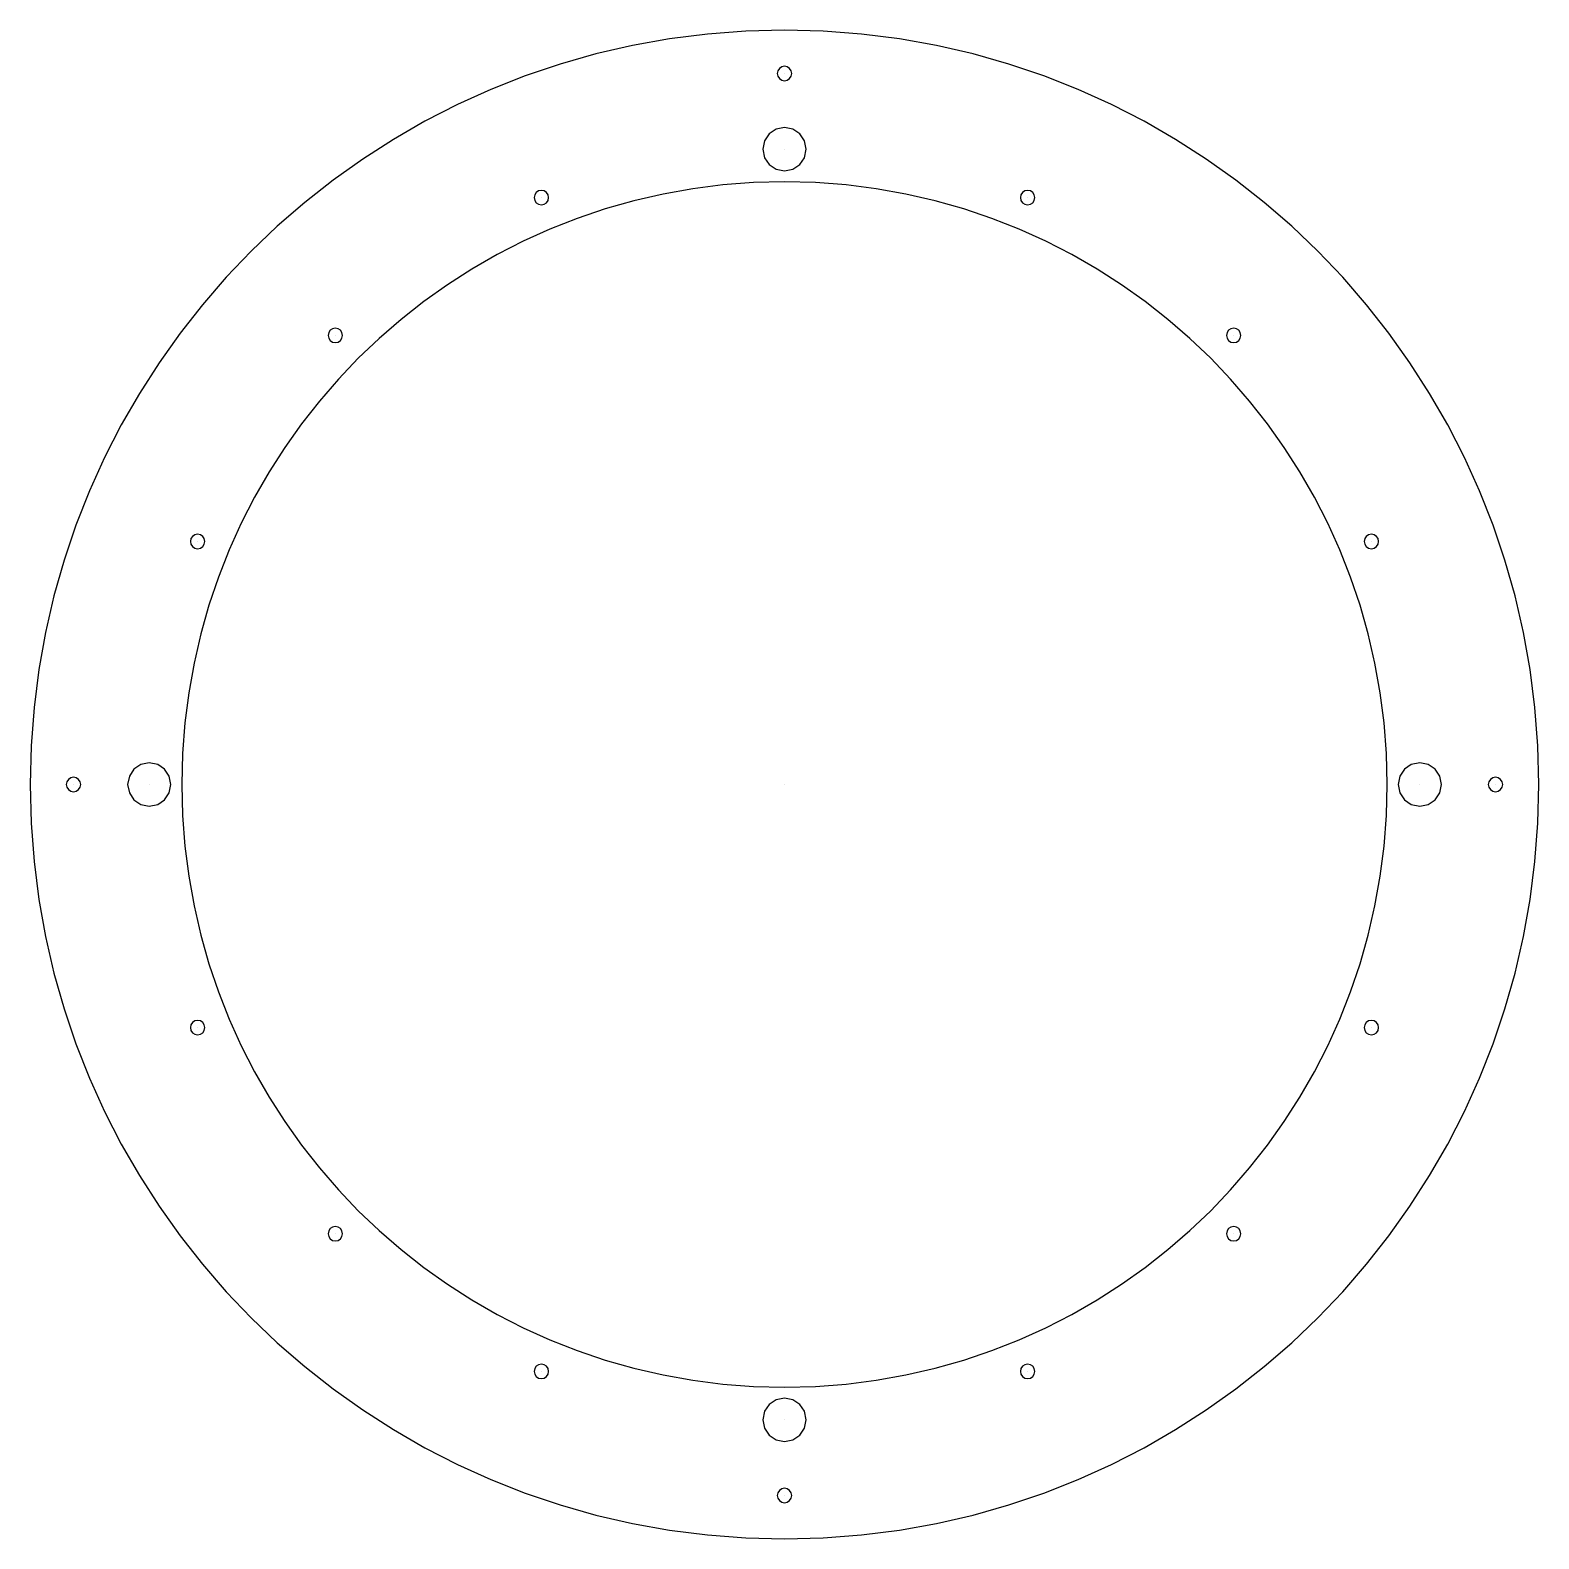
# Model space of a CAD drawing. Extents: x -409 to 102, y 1491 to 1959.
# Drawn here: x -106.6 to 102.4, y 1750.3 to 1959.3 of the extents above; entities that cross this region are included whole.
import ezdxf

# ---------------------------------------------------------------- set-up
doc = ezdxf.new("R2010")
doc.units = 0

msp = doc.modelspace()

# ---------------------------------------------------------------- linework, layer by layer
at = {"layer": 'Layer 1'}
for p, q in [((-12.751509, 1958.750478), (-17.981306, 1958.085924)), ((-7.444551, 1959.154025), (-12.751509, 1958.750478)), ((-2.067, 1959.29), (-7.444551, 1959.154025)), ((3.31056, 1959.154025), (-2.067, 1959.29)), ((8.617525, 1958.750478), (3.31056, 1959.154025)), ((13.84733, 1958.085924), (8.617525, 1958.750478)), ((-23.127379, 1957.166929), (-28.183159, 1956.00006)), ((-17.981306, 1958.085924), (-23.127379, 1957.166929)), ((18.993407, 1957.166929), (13.84733, 1958.085924)), ((24.049193, 1956.00006), (18.993407, 1957.166929)), ((-33.142082, 1954.591882), (-37.997582, 1952.948961)), ((-28.183159, 1956.00006), (-33.142082, 1954.591882)), ((-2.456383, 1954.211442), (-2.774245, 1953.997127)), ((-2.06714, 1954.29003), (-2.456383, 1954.211442)), ((-1.677888, 1954.211442), (-2.06714, 1954.29003)), ((-1.360027, 1953.997127), (-1.677888, 1954.211442)), ((29.00812, 1954.591882), (24.049193, 1956.00006)), ((33.863622, 1952.948961), (29.00812, 1954.591882)), ((-37.997582, 1952.948961), (-42.743092, 1951.077864)), ((-2.988554, 1953.679256), (-3.06714, 1953.29)), ((-3.06714, 1953.29), (-2.988554, 1952.900757)), ((-2.774245, 1953.997127), (-2.988554, 1953.679256)), ((-2.988554, 1952.900757), (-2.774245, 1952.582895)), ((-2.774245, 1952.582895), (-2.456383, 1952.368586)), ((-2.456383, 1952.368586), (-2.06714, 1952.29)), ((-2.06824, 1953.29), (-2.06824, 1953.29)), ((-2.06824, 1953.29), (-2.06824, 1953.29)), ((-2.06714, 1952.29), (-1.677888, 1952.368586)), ((-1.677888, 1952.368586), (-1.360028, 1952.582895)), ((-1.360028, 1952.582895), (-1.145723, 1952.900757)), ((-1.145723, 1953.679256), (-1.360027, 1953.997127)), ((-1.06714, 1953.29), (-1.145723, 1953.679256)), ((-1.145723, 1952.900757), (-1.06714, 1953.29)), ((-1.06714, 1953.29), (-1.06714, 1953.29)), ((38.609134, 1951.077864), (33.863622, 1952.948961)), ((-42.743092, 1951.077864), (-47.372047, 1948.985156)), ((43.23809, 1948.985156), (38.609134, 1951.077864)), ((-47.372047, 1948.985156), (-51.87788, 1946.677403)), ((47.743925, 1946.677403), (43.23809, 1948.985156)), ((-51.87788, 1946.677403), (-56.254026, 1944.161171)), ((-2.067135, 1945.79003), (-3.23486, 1945.554271)), ((-0.899393, 1945.554271), (-2.067135, 1945.79003)), ((52.120071, 1944.161171), (47.743925, 1946.677403)), ((-56.254026, 1944.161171), (-60.493919, 1941.443026)), ((-4.831377, 1943.957742), (-5.067135, 1942.79)), ((-4.188446, 1944.911337), (-4.831377, 1943.957742)), ((-3.23486, 1945.554271), (-4.188446, 1944.911337)), ((0.054202, 1944.911338), (-0.899393, 1945.554271)), ((0.697136, 1943.957742), (0.054202, 1944.911338)), ((0.932895, 1942.79), (0.697136, 1943.957742)), ((56.359963, 1941.443026), (52.120071, 1944.161171)), ((-5.067135, 1942.79), (-4.831377, 1941.622275)), ((-4.831377, 1941.622275), (-4.188446, 1940.668689)), ((-2.06824, 1942.79), (-2.06824, 1942.79)), ((-2.06824, 1942.79), (-2.06824, 1942.79)), ((0.054202, 1940.668689), (0.697136, 1941.622275)), ((0.697136, 1941.622275), (0.932895, 1942.79)), ((0.932895, 1942.79), (0.932895, 1942.79)), ((-60.493919, 1941.443026), (-64.590992, 1938.529535)), ((-4.188446, 1940.668689), (-3.23486, 1940.025758)), ((-3.23486, 1940.025758), (-2.067135, 1939.79)), ((-2.067135, 1939.79), (-0.899393, 1940.025758)), ((-0.899393, 1940.025758), (0.054202, 1940.668689)), ((60.457035, 1938.529535), (56.359963, 1941.443026)), ((-64.590992, 1938.529535), (-68.538681, 1935.427262)), ((-10.604494, 1937.858899), (-14.783332, 1937.327893)), ((-6.364001, 1938.18135), (-10.604494, 1937.858899)), ((-2.0671, 1938.29), (-6.364001, 1938.18135)), ((2.229801, 1938.18135), (-2.0671, 1938.29)), ((6.470294, 1937.858899), (2.229801, 1938.18135)), ((10.649132, 1937.327893), (6.470294, 1937.858899)), ((64.404722, 1935.427262), (60.457035, 1938.529535)), ((-68.538681, 1935.427262), (-72.330418, 1932.142774)), ((-36.664744, 1936.479239), (-36.74333, 1936.09)), ((-36.74333, 1936.09), (-36.664744, 1935.700744)), ((-36.450435, 1936.797101), (-36.664744, 1936.479239)), ((-36.664744, 1935.700744), (-36.450435, 1935.382884)), ((-36.132573, 1937.011413), (-36.450435, 1936.797101)), ((-36.450435, 1935.382884), (-36.132573, 1935.168581)), ((-35.74333, 1937.09), (-36.132573, 1937.011413)), ((-35.7444, 1936.09), (-35.7444, 1936.09)), ((-35.7444, 1936.09), (-35.7444, 1936.09)), ((-35.35407, 1937.011413), (-35.74333, 1937.09)), ((-35.036199, 1936.797101), (-35.35407, 1937.011413)), ((-35.35407, 1935.168581), (-35.036199, 1935.382884)), ((-34.821886, 1936.479239), (-35.036199, 1936.797101)), ((-35.036199, 1935.382884), (-34.821886, 1935.700744)), ((-34.7433, 1936.09), (-34.821886, 1936.479239)), ((-34.821886, 1935.700744), (-34.7433, 1936.09)), ((-34.7433, 1936.09), (-34.7433, 1936.09)), ((-22.935059, 1935.6612), (-26.897454, 1934.536007)), ((-18.895269, 1936.593578), (-22.935059, 1935.6612)), ((-14.783332, 1937.327893), (-18.895269, 1936.593578)), ((14.761069, 1936.593578), (10.649132, 1937.327893)), ((18.800859, 1935.6612), (14.761069, 1936.593578)), ((22.763254, 1934.536007), (18.800859, 1935.6612)), ((30.687583, 1936.479239), (30.609, 1936.09)), ((30.609, 1936.09), (30.687583, 1935.700744)), ((30.901888, 1936.797101), (30.687583, 1936.479239)), ((30.687583, 1935.700744), (30.901888, 1935.382884)), ((31.219748, 1937.011413), (30.901888, 1936.797101)), ((30.901888, 1935.382884), (31.219748, 1935.168581)), ((31.609, 1937.09), (31.219748, 1937.011413)), ((31.6079, 1936.09), (31.6079, 1936.09)), ((31.6079, 1936.09), (31.6079, 1936.09)), ((31.998243, 1937.011413), (31.609, 1937.09)), ((32.316105, 1936.797101), (31.998243, 1937.011413)), ((31.998243, 1935.168581), (32.316105, 1935.382884)), ((32.530414, 1936.479239), (32.316105, 1936.797101)), ((32.316105, 1935.382884), (32.530414, 1935.700744)), ((32.609, 1936.09), (32.530414, 1936.479239)), ((32.530414, 1935.700744), (32.609, 1936.09)), ((32.609, 1936.09), (32.609, 1936.09)), ((68.196457, 1932.142774), (64.404722, 1935.427262)), ((-36.132573, 1935.168581), (-35.74333, 1935.09)), ((-35.74333, 1935.09), (-35.35407, 1935.168581)), ((-26.897454, 1934.536007), (-30.77721, 1933.223245)), ((26.64301, 1933.223245), (22.763254, 1934.536007)), ((31.219748, 1935.168581), (31.609, 1935.09)), ((31.609, 1935.09), (31.998243, 1935.168581)), ((-72.330418, 1932.142774), (-75.959637, 1928.682638)), ((-34.569078, 1931.728159), (-38.267813, 1930.055998)), ((-30.77721, 1933.223245), (-34.569078, 1931.728159)), ((30.434878, 1931.728159), (26.64301, 1933.223245)), ((34.133613, 1930.055998), (30.434878, 1931.728159)), ((71.825675, 1928.682638), (68.196457, 1932.142774)), ((-38.267813, 1930.055998), (-41.868169, 1928.212006)), ((37.733969, 1928.212006), (34.133613, 1930.055998)), ((-75.959637, 1928.682638), (-79.419774, 1925.053418)), ((-41.868169, 1928.212006), (-45.364898, 1926.20143)), ((41.230698, 1926.20143), (37.733969, 1928.212006)), ((75.285809, 1925.053418), (71.825675, 1928.682638)), ((-79.419774, 1925.053418), (-82.704262, 1921.261681)), ((-45.364898, 1926.20143), (-48.752754, 1924.029518)), ((44.618554, 1924.029518), (41.230698, 1926.20143)), ((78.570294, 1921.261681), (75.285809, 1925.053418)), ((-48.752754, 1924.029518), (-52.026492, 1921.701514)), ((47.892292, 1921.701514), (44.618554, 1924.029518)), ((-82.704262, 1921.261681), (-85.806535, 1917.313992)), ((-52.026492, 1921.701514), (-55.180864, 1919.222667)), ((51.046664, 1919.222667), (47.892292, 1921.701514)), ((81.672564, 1917.313992), (78.570294, 1921.261681)), ((-55.180864, 1919.222667), (-58.210624, 1916.598222)), ((54.076424, 1916.598222), (51.046664, 1919.222667)), ((-85.806535, 1917.313992), (-88.720026, 1913.216919)), ((-65.213953, 1917.399243), (-65.29254, 1917.01)), ((-65.29254, 1917.01), (-65.213953, 1916.62074)), ((-64.999641, 1917.717105), (-65.213953, 1917.399243)), ((-65.213953, 1916.62074), (-64.999641, 1916.302869)), ((-64.681779, 1917.931414), (-64.999641, 1917.717105)), ((-64.29254, 1918.01), (-64.681779, 1917.931414)), ((-64.2929, 1917.01), (-64.2929, 1917.01)), ((-64.2929, 1917.01), (-64.2929, 1917.01)), ((-63.903278, 1917.931414), (-64.29254, 1918.01)), ((-63.585404, 1917.717105), (-63.903278, 1917.931414)), ((-63.371088, 1917.399243), (-63.585404, 1917.717105)), ((-63.585404, 1916.302869), (-63.371088, 1916.62074)), ((-63.2925, 1917.01), (-63.371088, 1917.399243)), ((-63.371088, 1916.62074), (-63.2925, 1917.01)), ((-63.2925, 1917.01), (-63.2925, 1917.01)), ((-58.210624, 1916.598222), (-61.110525, 1913.833425)), ((56.976325, 1913.833425), (54.076424, 1916.598222)), ((59.236886, 1917.399243), (59.1583, 1917.01)), ((59.1583, 1917.01), (59.236886, 1916.62074)), ((59.451195, 1917.717105), (59.236886, 1917.399243)), ((59.236886, 1916.62074), (59.451195, 1916.302869)), ((59.769057, 1917.931414), (59.451195, 1917.717105)), ((60.1583, 1918.01), (59.769057, 1917.931414)), ((60.547556, 1917.931414), (60.1583, 1918.01)), ((60.1591, 1917.01), (60.1591, 1917.01)), ((60.1591, 1917.01), (60.1591, 1917.01)), ((60.865416, 1917.717105), (60.547556, 1917.931414)), ((61.079719, 1917.399243), (60.865416, 1917.717105)), ((60.865416, 1916.302869), (61.079719, 1916.62074)), ((61.1583, 1917.01), (61.079719, 1917.399243)), ((61.079719, 1916.62074), (61.1583, 1917.01)), ((61.1583, 1917.01), (61.1583, 1917.01)), ((84.586053, 1913.216919), (81.672564, 1917.313992)), ((-64.999641, 1916.302869), (-64.681779, 1916.088556)), ((-64.681779, 1916.088556), (-64.29254, 1916.00997)), ((-64.29254, 1916.00997), (-63.903278, 1916.088556)), ((-63.903278, 1916.088556), (-63.585404, 1916.302869)), ((59.451195, 1916.302869), (59.769057, 1916.088556)), ((59.769057, 1916.088556), (60.1583, 1916.00997)), ((60.1583, 1916.00997), (60.547556, 1916.088556)), ((60.547556, 1916.088556), (60.865416, 1916.302869)), ((-88.720026, 1913.216919), (-91.438171, 1908.977026)), ((-61.110525, 1913.833425), (-63.875322, 1910.933524)), ((59.741122, 1910.933524), (56.976325, 1913.833425)), ((87.304194, 1908.977026), (84.586053, 1913.216919)), ((-63.875322, 1910.933524), (-66.499767, 1907.903764)), ((62.365567, 1907.903764), (59.741122, 1910.933524)), ((-91.438171, 1908.977026), (-93.954403, 1904.60088)), ((89.820423, 1904.60088), (87.304194, 1908.977026)), ((-66.499767, 1907.903764), (-68.978614, 1904.749392)), ((64.844414, 1904.749392), (62.365567, 1907.903764)), ((-93.954403, 1904.60088), (-96.262156, 1900.095047)), ((-68.978614, 1904.749392), (-71.306618, 1901.475654)), ((67.172418, 1901.475654), (64.844414, 1904.749392)), ((92.128173, 1900.095047), (89.820423, 1904.60088)), ((-96.262156, 1900.095047), (-98.354864, 1895.466092)), ((-71.306618, 1901.475654), (-73.47853, 1898.087798)), ((69.34433, 1898.087798), (67.172418, 1901.475654)), ((94.220878, 1895.466092), (92.128173, 1900.095047)), ((-73.47853, 1898.087798), (-75.489106, 1894.591069)), ((71.354906, 1894.591069), (69.34433, 1898.087798)), ((-98.354864, 1895.466092), (-100.225961, 1890.720582)), ((-75.489106, 1894.591069), (-77.333098, 1890.990713)), ((73.198898, 1890.990713), (71.354906, 1894.591069)), ((96.091973, 1890.720582), (94.220878, 1895.466092)), ((-100.225961, 1890.720582), (-101.868882, 1885.865082)), ((-83.757743, 1889.381414), (-84.075605, 1889.167105)), ((-83.3685, 1889.46), (-83.757743, 1889.381414)), ((-82.979248, 1889.381414), (-83.3685, 1889.46)), ((-82.661387, 1889.167105), (-82.979248, 1889.381414)), ((-77.333098, 1890.990713), (-79.005259, 1887.291978)), ((74.871059, 1887.291978), (73.198898, 1890.990713)), ((78.845057, 1889.381414), (78.527195, 1889.167105)), ((79.2343, 1889.46), (78.845057, 1889.381414)), ((79.623556, 1889.381414), (79.2343, 1889.46)), ((79.941416, 1889.167105), (79.623556, 1889.381414)), ((97.734891, 1885.865082), (96.091973, 1890.720582)), ((-84.289914, 1888.849243), (-84.3685, 1888.46)), ((-84.3685, 1888.46), (-84.289914, 1888.070744)), ((-84.075605, 1889.167105), (-84.289914, 1888.849243)), ((-84.289914, 1888.070744), (-84.075605, 1887.752873)), ((-84.075605, 1887.752873), (-83.757743, 1887.538558)), ((-83.757743, 1887.538558), (-83.3685, 1887.45997)), ((-83.3694, 1888.46), (-83.3694, 1888.46)), ((-83.3694, 1888.46), (-83.3694, 1888.46)), ((-83.3685, 1887.45997), (-82.979248, 1887.538558)), ((-82.979248, 1887.538558), (-82.661387, 1887.752873)), ((-82.447083, 1888.849243), (-82.661387, 1889.167105)), ((-82.661387, 1887.752873), (-82.447083, 1888.070744)), ((-82.3685, 1888.46), (-82.447083, 1888.849243)), ((-82.447083, 1888.070744), (-82.3685, 1888.46)), ((-82.3685, 1888.46), (-82.3685, 1888.46)), ((-79.005259, 1887.291978), (-80.500345, 1883.50011)), ((76.366145, 1883.50011), (74.871059, 1887.291978)), ((78.312886, 1888.849243), (78.2343, 1888.46)), ((78.2343, 1888.46), (78.312886, 1888.070744)), ((78.527195, 1889.167105), (78.312886, 1888.849243)), ((78.312886, 1888.070744), (78.527195, 1887.752873)), ((78.527195, 1887.752873), (78.845057, 1887.538558)), ((78.845057, 1887.538558), (79.2343, 1887.45997)), ((79.2343, 1887.45997), (79.623556, 1887.538558)), ((79.2356, 1888.46), (79.2356, 1888.46)), ((79.2356, 1888.46), (79.2356, 1888.46)), ((79.623556, 1887.538558), (79.941416, 1887.752873)), ((80.155719, 1888.849243), (79.941416, 1889.167105)), ((79.941416, 1887.752873), (80.155719, 1888.070744)), ((80.2343, 1888.46), (80.155719, 1888.849243)), ((80.155719, 1888.070744), (80.2343, 1888.46)), ((80.2343, 1888.46), (80.2343, 1888.46)), ((-101.868882, 1885.865082), (-103.27706, 1880.906159)), ((99.143066, 1880.906159), (97.734891, 1885.865082)), ((-80.500345, 1883.50011), (-81.813107, 1879.620354)), ((77.678907, 1879.620354), (76.366145, 1883.50011)), ((-103.27706, 1880.906159), (-104.443929, 1875.850379)), ((-81.813107, 1879.620354), (-82.9383, 1875.657959)), ((78.8041, 1875.657959), (77.678907, 1879.620354)), ((100.309933, 1875.850379), (99.143066, 1880.906159)), ((-104.443929, 1875.850379), (-105.362924, 1870.704306)), ((-82.9383, 1875.657959), (-83.870678, 1871.618169)), ((79.736478, 1871.618169), (78.8041, 1875.657959)), ((101.228926, 1870.704306), (100.309933, 1875.850379)), ((-105.362924, 1870.704306), (-106.027478, 1865.474509)), ((-83.870678, 1871.618169), (-84.604993, 1867.506232)), ((80.470793, 1867.506232), (79.736478, 1871.618169)), ((101.893479, 1865.474509), (101.228926, 1870.704306)), ((-84.604993, 1867.506232), (-85.135999, 1863.327394)), ((81.001799, 1863.327394), (80.470793, 1867.506232)), ((-106.027478, 1865.474509), (-106.431025, 1860.167551)), ((102.297025, 1860.167551), (101.893479, 1865.474509)), ((-85.135999, 1863.327394), (-85.45845, 1859.086901)), ((81.32425, 1859.086901), (81.001799, 1863.327394)), ((-106.431025, 1860.167551), (-106.567, 1854.79)), ((102.433, 1854.79), (102.297025, 1860.167551)), ((-85.45845, 1859.086901), (-85.5671, 1854.79)), ((81.4329, 1854.79), (81.32425, 1859.086901)), ((-92.829678, 1855.95587), (-93.0671, 1854.79)), ((-92.186371, 1856.907579), (-92.829678, 1855.95587)), ((-91.233422, 1857.549055), (-92.186371, 1856.907579)), ((-90.06707, 1857.78423), (-91.233422, 1857.549055)), ((-88.900712, 1857.549055), (-90.06707, 1857.78423)), ((-87.947735, 1856.907579), (-88.900712, 1857.549055)), ((-87.304433, 1855.95587), (-87.947735, 1856.907579)), ((-87.0671, 1854.79), (-87.304433, 1855.95587)), ((83.168629, 1855.957725), (82.93287, 1854.79)), ((83.811563, 1856.911311), (83.168629, 1855.957725)), ((84.765158, 1857.554242), (83.811563, 1856.911311)), ((85.9329, 1857.79), (84.765158, 1857.554242)), ((87.100625, 1857.554242), (85.9329, 1857.79)), ((88.054211, 1856.911311), (87.100625, 1857.554242)), ((88.697142, 1855.957725), (88.054211, 1856.911311)), ((88.9329, 1854.79), (88.697142, 1855.957725)), ((-106.567, 1854.79), (-106.431022, 1849.41244)), ((-101.488554, 1855.179239), (-101.56714, 1854.79)), ((-101.56714, 1854.79), (-101.488554, 1854.400744)), ((-101.274241, 1855.497101), (-101.488554, 1855.179239)), ((-101.488554, 1854.400744), (-101.274241, 1854.082884)), ((-100.95637, 1855.711413), (-101.274241, 1855.497101)), ((-101.274241, 1854.082884), (-100.95637, 1853.868581)), ((-100.56711, 1855.79), (-100.95637, 1855.711413)), ((-100.95637, 1853.868581), (-100.56711, 1853.79)), ((-100.177867, 1855.711413), (-100.56711, 1855.79)), ((-100.56711, 1853.79), (-100.17787, 1853.868581)), ((-100.567, 1854.78), (-100.567, 1854.78)), ((-100.567, 1854.78), (-100.567, 1854.78)), ((-100.17787, 1853.868581), (-99.860004, 1854.082884)), ((-99.860002, 1855.497101), (-100.177867, 1855.711413)), ((-99.860004, 1854.082884), (-99.645689, 1854.400744)), ((-99.645688, 1855.179239), (-99.860002, 1855.497101)), ((-99.645689, 1854.400744), (-99.5671, 1854.79)), ((-99.5671, 1854.79), (-99.645688, 1855.179239)), ((-99.5671, 1854.79), (-99.5671, 1854.79)), ((-93.0671, 1854.79), (-92.829762, 1853.624111)), ((-90.066, 1854.78), (-90.066, 1854.78)), ((-90.066, 1854.78), (-90.066, 1854.78)), ((-87.304509, 1853.624111), (-87.0671, 1854.79)), ((-87.0671, 1854.79), (-87.0671, 1854.79)), ((-85.5671, 1854.79), (-85.45845, 1850.493099)), ((-2.06824, 1854.78), (-2.06824, 1854.78)), ((-2.06824, 1854.78), (-2.06824, 1854.78)), ((81.32425, 1850.493099), (81.4329, 1854.79)), ((81.4329, 1854.79), (81.4329, 1854.79)), ((82.93287, 1854.79), (83.168629, 1853.622258)), ((85.9322, 1854.78), (85.9322, 1854.78)), ((85.9322, 1854.78), (85.9322, 1854.78)), ((88.697142, 1853.622258), (88.9329, 1854.79)), ((88.9329, 1854.79), (88.9329, 1854.79)), ((95.511481, 1855.179239), (95.4329, 1854.79)), ((95.4329, 1854.79), (95.511481, 1854.400744)), ((95.725784, 1855.497101), (95.511481, 1855.179239)), ((95.511481, 1854.400744), (95.725784, 1854.082884)), ((96.043644, 1855.711413), (95.725784, 1855.497101)), ((95.725784, 1854.082884), (96.043644, 1853.868581)), ((96.4329, 1855.79), (96.043644, 1855.711413)), ((96.043644, 1853.868581), (96.4329, 1853.79)), ((96.822139, 1855.711413), (96.4329, 1855.79)), ((96.4329, 1853.79), (96.822139, 1853.868581)), ((96.4335, 1854.78), (96.4335, 1854.78)), ((96.4335, 1854.78), (96.4335, 1854.78)), ((97.140001, 1855.497101), (96.822139, 1855.711413)), ((96.822139, 1853.868581), (97.140001, 1854.082884)), ((97.354313, 1855.179239), (97.140001, 1855.497101)), ((97.140001, 1854.082884), (97.354313, 1854.400744)), ((97.4329, 1854.79), (97.354313, 1855.179239)), ((97.354313, 1854.400744), (97.4329, 1854.79)), ((97.4329, 1854.79), (97.4329, 1854.79)), ((102.297025, 1849.412449), (102.433, 1854.79)), ((102.433, 1854.79), (102.433, 1854.79)), ((-92.829762, 1853.624111), (-92.186446, 1852.672401)), ((-92.186446, 1852.672401), (-91.23345, 1852.03093)), ((-91.23345, 1852.03093), (-90.06707, 1851.79576)), ((-90.06707, 1851.79576), (-88.900737, 1852.03093)), ((-88.900737, 1852.03093), (-87.947802, 1852.672401)), ((-87.947802, 1852.672401), (-87.304509, 1853.624111)), ((83.168629, 1853.622258), (83.811563, 1852.668662)), ((83.811563, 1852.668662), (84.765158, 1852.025729)), ((84.765158, 1852.025729), (85.9329, 1851.78997)), ((85.9329, 1851.78997), (87.100625, 1852.025729)), ((87.100625, 1852.025729), (88.054211, 1852.668663)), ((88.054211, 1852.668663), (88.697142, 1853.622258)), ((-85.45845, 1850.493099), (-85.135999, 1846.252606)), ((81.001799, 1846.252606), (81.32425, 1850.493099)), ((-106.431022, 1849.41244), (-106.027473, 1844.105475)), ((101.893479, 1844.105492), (102.297025, 1849.412449)), ((-85.135999, 1846.252606), (-84.604993, 1842.073768)), ((80.470793, 1842.073768), (81.001799, 1846.252606)), ((-106.027473, 1844.105475), (-105.362917, 1838.87567)), ((101.228926, 1838.875694), (101.893479, 1844.105492)), ((-84.604993, 1842.073768), (-83.870678, 1837.961831)), ((79.736478, 1837.961831), (80.470793, 1842.073768)), ((-105.362917, 1838.87567), (-104.44392, 1833.729593)), ((-83.870678, 1837.961831), (-82.9383, 1833.922041)), ((78.8041, 1833.922041), (79.736478, 1837.961831)), ((100.309933, 1833.729623), (101.228926, 1838.875694)), ((-104.44392, 1833.729593), (-103.27705, 1828.673807)), ((-82.9383, 1833.922041), (-81.813107, 1829.959646)), ((77.678907, 1829.959646), (78.8041, 1833.922041)), ((99.143066, 1828.673843), (100.309933, 1833.729623)), ((-81.813107, 1829.959646), (-80.500345, 1826.07989)), ((76.366145, 1826.07989), (77.678907, 1829.959646)), ((-103.27705, 1828.673807), (-101.868871, 1823.71488)), ((97.734891, 1823.71492), (99.143066, 1828.673843)), ((-80.500345, 1826.07989), (-79.005259, 1822.288022)), ((74.871059, 1822.288022), (76.366145, 1826.07989)), ((-101.868871, 1823.71488), (-100.225949, 1818.859378)), ((96.091973, 1818.859421), (97.734891, 1823.71492)), ((-84.289914, 1821.499239), (-84.3685, 1821.11)), ((-84.3685, 1821.11), (-84.289914, 1820.720744)), ((-84.075605, 1821.817101), (-84.289914, 1821.499239)), ((-84.289914, 1820.720744), (-84.075605, 1820.402884)), ((-83.757743, 1822.031413), (-84.075605, 1821.817101)), ((-84.075605, 1820.402884), (-83.757743, 1820.188581)), ((-83.3685, 1822.11), (-83.757743, 1822.031413)), ((-83.3694, 1821.11), (-83.3694, 1821.11)), ((-83.3694, 1821.11), (-83.3694, 1821.11)), ((-82.979248, 1822.031413), (-83.3685, 1822.11)), ((-82.661387, 1821.817101), (-82.979248, 1822.031413)), ((-82.979248, 1820.188581), (-82.661387, 1820.402884)), ((-82.447083, 1821.499239), (-82.661387, 1821.817101)), ((-82.661387, 1820.402884), (-82.447083, 1820.720744)), ((-82.3685, 1821.11), (-82.447083, 1821.499239)), ((-82.447083, 1820.720744), (-82.3685, 1821.11)), ((-82.3685, 1821.11), (-82.3685, 1821.11)), ((-79.005259, 1822.288022), (-77.333098, 1818.589287)), ((73.198898, 1818.589287), (74.871059, 1822.288022)), ((78.312886, 1821.499239), (78.2343, 1821.11)), ((78.2343, 1821.11), (78.312886, 1820.720744)), ((78.527195, 1821.817101), (78.312886, 1821.499239)), ((78.312886, 1820.720744), (78.527195, 1820.402884)), ((78.845057, 1822.031413), (78.527195, 1821.817101)), ((78.527195, 1820.402884), (78.845057, 1820.188581)), ((79.2343, 1822.11), (78.845057, 1822.031413)), ((79.623556, 1822.031413), (79.2343, 1822.11)), ((79.2356, 1821.11), (79.2356, 1821.11)), ((79.2356, 1821.11), (79.2356, 1821.11)), ((79.941416, 1821.817101), (79.623556, 1822.031413)), ((79.623556, 1820.188581), (79.941416, 1820.402884)), ((80.155719, 1821.499239), (79.941416, 1821.817101)), ((79.941416, 1820.402884), (80.155719, 1820.720744)), ((80.2343, 1821.11), (80.155719, 1821.499239)), ((80.155719, 1820.720744), (80.2343, 1821.11)), ((80.2343, 1821.11), (80.2343, 1821.11)), ((-100.225949, 1818.859378), (-98.354851, 1814.113866)), ((-83.757743, 1820.188581), (-83.3685, 1820.11)), ((-83.3685, 1820.11), (-82.979248, 1820.188581)), ((-77.333098, 1818.589287), (-75.489106, 1814.988931)), ((71.354906, 1814.988931), (73.198898, 1818.589287)), ((78.845057, 1820.188581), (79.2343, 1820.11)), ((79.2343, 1820.11), (79.623556, 1820.188581)), ((94.220878, 1814.113912), (96.091973, 1818.859421)), ((-75.489106, 1814.988931), (-73.47853, 1811.492202)), ((69.34433, 1811.492202), (71.354906, 1814.988931)), ((-98.354851, 1814.113866), (-96.262143, 1809.48491)), ((92.128173, 1809.484958), (94.220878, 1814.113912)), ((-73.47853, 1811.492202), (-71.306618, 1808.104346)), ((67.172418, 1808.104346), (69.34433, 1811.492202)), ((-96.262143, 1809.48491), (-93.95439, 1804.979075)), ((-71.306618, 1808.104346), (-68.978614, 1804.830608)), ((64.844414, 1804.830608), (67.172418, 1808.104346)), ((89.820423, 1804.979126), (92.128173, 1809.484958)), ((-93.95439, 1804.979075), (-91.438158, 1800.602929)), ((-68.978614, 1804.830608), (-66.499767, 1801.676236)), ((62.365567, 1801.676236), (64.844414, 1804.830608)), ((87.304194, 1800.602981), (89.820423, 1804.979126)), ((-66.499767, 1801.676236), (-63.875322, 1798.646476)), ((59.741122, 1798.646476), (62.365567, 1801.676236)), ((-91.438158, 1800.602929), (-88.720013, 1796.363037)), ((84.586053, 1796.363089), (87.304194, 1800.602981)), ((-63.875322, 1798.646476), (-61.110525, 1795.746575)), ((56.976325, 1795.746575), (59.741122, 1798.646476)), ((-88.720013, 1796.363037), (-85.806522, 1792.265965)), ((-61.110525, 1795.746575), (-58.210624, 1792.981778)), ((54.076424, 1792.981778), (56.976325, 1795.746575)), ((81.672564, 1792.266016), (84.586053, 1796.363089)), ((-64.999641, 1793.267105), (-65.213953, 1792.949243)), ((-64.681779, 1793.481414), (-64.999641, 1793.267105)), ((-64.29254, 1793.56), (-64.681779, 1793.481414)), ((-63.903278, 1793.481414), (-64.29254, 1793.56)), ((-63.585404, 1793.267105), (-63.903278, 1793.481414)), ((-63.371088, 1792.949243), (-63.585404, 1793.267105)), ((59.451195, 1793.267105), (59.236886, 1792.949243)), ((59.769057, 1793.481414), (59.451195, 1793.267105)), ((60.1583, 1793.56), (59.769057, 1793.481414)), ((60.547556, 1793.481414), (60.1583, 1793.56)), ((60.865416, 1793.267105), (60.547556, 1793.481414)), ((61.079719, 1792.949243), (60.865416, 1793.267105)), ((-85.806522, 1792.265965), (-82.70425, 1788.318278)), ((-65.213953, 1792.949243), (-65.29254, 1792.56)), ((-65.29254, 1792.56), (-65.213953, 1792.170748)), ((-65.213953, 1792.170748), (-64.999641, 1791.852887)), ((-64.999641, 1791.852887), (-64.681779, 1791.638583)), ((-64.681779, 1791.638583), (-64.29254, 1791.56)), ((-64.2929, 1792.56), (-64.2929, 1792.56)), ((-64.2929, 1792.56), (-64.2929, 1792.56)), ((-64.29254, 1791.56), (-63.903278, 1791.638583)), ((-63.903278, 1791.638583), (-63.585404, 1791.852887)), ((-63.585404, 1791.852887), (-63.371088, 1792.170748)), ((-63.2925, 1792.56), (-63.371088, 1792.949243)), ((-63.371088, 1792.170748), (-63.2925, 1792.56)), ((-63.2925, 1792.56), (-63.2925, 1792.56)), ((-58.210624, 1792.981778), (-55.180864, 1790.357333)), ((51.046664, 1790.357333), (54.076424, 1792.981778)), ((59.236886, 1792.949243), (59.1583, 1792.56)), ((59.1583, 1792.56), (59.236886, 1792.170748)), ((59.236886, 1792.170748), (59.451195, 1791.852887)), ((59.451195, 1791.852887), (59.769057, 1791.638583)), ((59.769057, 1791.638583), (60.1583, 1791.56)), ((60.1583, 1791.56), (60.547556, 1791.638583)), ((60.1591, 1792.56), (60.1591, 1792.56)), ((60.1591, 1792.56), (60.1591, 1792.56)), ((60.547556, 1791.638583), (60.865416, 1791.852887)), ((60.865416, 1791.852887), (61.079719, 1792.170748)), ((61.1583, 1792.56), (61.079719, 1792.949243)), ((61.079719, 1792.170748), (61.1583, 1792.56)), ((61.1583, 1792.56), (61.1583, 1792.56)), ((78.570294, 1788.318329), (81.672564, 1792.266016)), ((-55.180864, 1790.357333), (-52.026492, 1787.878486)), ((47.892292, 1787.878486), (51.046664, 1790.357333)), ((-82.70425, 1788.318278), (-79.419762, 1784.526543)), ((-52.026492, 1787.878486), (-48.752754, 1785.550482)), ((44.618554, 1785.550482), (47.892292, 1787.878486)), ((75.285809, 1784.526593), (78.570294, 1788.318329)), ((-48.752754, 1785.550482), (-45.364898, 1783.37857)), ((41.230698, 1783.37857), (44.618554, 1785.550482)), ((-79.419762, 1784.526543), (-75.959626, 1780.897325)), ((-45.364898, 1783.37857), (-41.868169, 1781.367994)), ((37.733969, 1781.367994), (41.230698, 1783.37857)), ((71.825675, 1780.897374), (75.285809, 1784.526593)), ((-75.959626, 1780.897325), (-72.330407, 1777.437191)), ((-41.868169, 1781.367994), (-38.267813, 1779.524002)), ((34.133613, 1779.524002), (37.733969, 1781.367994)), ((68.196457, 1777.437238), (71.825675, 1780.897374)), ((-38.267813, 1779.524002), (-34.569078, 1777.851841)), ((30.434878, 1777.851841), (34.133613, 1779.524002)), ((-72.330407, 1777.437191), (-68.538671, 1774.152706)), ((-34.569078, 1777.851841), (-30.77721, 1776.356755)), ((26.64301, 1776.356755), (30.434878, 1777.851841)), ((64.404722, 1774.15275), (68.196457, 1777.437238)), ((-35.74333, 1774.48), (-36.132573, 1774.401413)), ((-35.35407, 1774.401413), (-35.74333, 1774.48)), ((-30.77721, 1776.356755), (-26.897454, 1775.043993)), ((-26.897454, 1775.043993), (-22.935059, 1773.9188)), ((18.800859, 1773.9188), (22.763254, 1775.043993)), ((22.763254, 1775.043993), (26.64301, 1776.356755)), ((31.609, 1774.48), (31.219748, 1774.401413)), ((31.998243, 1774.401413), (31.609, 1774.48)), ((-68.538671, 1774.152706), (-64.590984, 1771.050436)), ((-36.664744, 1773.869239), (-36.74333, 1773.48)), ((-36.74333, 1773.48), (-36.664744, 1773.090738)), ((-36.450435, 1774.187101), (-36.664744, 1773.869239)), ((-36.664744, 1773.090738), (-36.450435, 1772.772864)), ((-36.132573, 1774.401413), (-36.450435, 1774.187101)), ((-36.450435, 1772.772864), (-36.132573, 1772.558548)), ((-36.132573, 1772.558548), (-35.74333, 1772.47996)), ((-35.7444, 1773.48), (-35.7444, 1773.48)), ((-35.7444, 1773.48), (-35.7444, 1773.48)), ((-35.74333, 1772.47996), (-35.35407, 1772.558548)), ((-35.036199, 1774.187101), (-35.35407, 1774.401413)), ((-35.35407, 1772.558548), (-35.036199, 1772.772864)), ((-34.821886, 1773.869239), (-35.036199, 1774.187101)), ((-35.036199, 1772.772864), (-34.821886, 1773.090738)), ((-34.7433, 1773.48), (-34.821886, 1773.869239)), ((-34.821886, 1773.090738), (-34.7433, 1773.48)), ((-34.7433, 1773.48), (-34.7433, 1773.48)), ((-22.935059, 1773.9188), (-18.895269, 1772.986422)), ((-18.895269, 1772.986422), (-14.783332, 1772.252107)), ((10.649132, 1772.252107), (14.761069, 1772.986422)), ((14.761069, 1772.986422), (18.800859, 1773.9188)), ((30.687583, 1773.869239), (30.609, 1773.48)), ((30.609, 1773.48), (30.687583, 1773.090738)), ((30.901888, 1774.187101), (30.687583, 1773.869239)), ((30.687583, 1773.090738), (30.901888, 1772.772864)), ((31.219748, 1774.401413), (30.901888, 1774.187101)), ((30.901888, 1772.772864), (31.219748, 1772.558548)), ((31.219748, 1772.558548), (31.609, 1772.47996)), ((31.6079, 1773.48), (31.6079, 1773.48)), ((31.6079, 1773.48), (31.6079, 1773.48)), ((31.609, 1772.47996), (31.998243, 1772.558548)), ((32.316105, 1774.187101), (31.998243, 1774.401413)), ((31.998243, 1772.558548), (32.316105, 1772.772864)), ((32.530414, 1773.869239), (32.316105, 1774.187101)), ((32.316105, 1772.772864), (32.530414, 1773.090738)), ((32.609, 1773.48), (32.530414, 1773.869239)), ((32.530414, 1773.090738), (32.609, 1773.48)), ((32.609, 1773.48), (32.609, 1773.48)), ((60.457035, 1771.050478), (64.404722, 1774.15275)), ((-64.590984, 1771.050436), (-60.493911, 1768.136947)), ((-14.783332, 1772.252107), (-10.604494, 1771.721101)), ((-10.604494, 1771.721101), (-6.364001, 1771.39865)), ((-6.364001, 1771.39865), (-2.0671, 1771.29)), ((-2.0671, 1771.29), (2.229801, 1771.39865)), ((2.229801, 1771.39865), (6.470294, 1771.721101)), ((6.470294, 1771.721101), (10.649132, 1772.252107)), ((56.359963, 1768.136987), (60.457035, 1771.050478)), ((-4.188446, 1768.911337), (-4.831377, 1767.957742)), ((-3.23486, 1769.554271), (-4.188446, 1768.911337)), ((-2.067135, 1769.79003), (-3.23486, 1769.554271)), ((-0.899393, 1769.554271), (-2.067135, 1769.79003)), ((0.054202, 1768.911338), (-0.899393, 1769.554271)), ((0.697136, 1767.957742), (0.054202, 1768.911338)), ((-60.493911, 1768.136947), (-56.254019, 1765.418806)), ((-4.831377, 1767.957742), (-5.067135, 1766.79)), ((-5.067135, 1766.79), (-4.831377, 1765.622275)), ((-2.06824, 1766.79), (-2.06824, 1766.79)), ((-2.06824, 1766.79), (-2.06824, 1766.79)), ((0.932895, 1766.79), (0.697136, 1767.957742)), ((0.697136, 1765.622275), (0.932895, 1766.79)), ((0.932895, 1766.79), (0.932895, 1766.79)), ((52.120071, 1765.418842), (56.359963, 1768.136987)), ((-56.254019, 1765.418806), (-51.877874, 1762.902577)), ((-4.831377, 1765.622275), (-4.188446, 1764.668689)), ((-4.188446, 1764.668689), (-3.23486, 1764.025758)), ((-3.23486, 1764.025758), (-2.067135, 1763.79)), ((-2.067135, 1763.79), (-0.899393, 1764.025758)), ((-0.899393, 1764.025758), (0.054202, 1764.668689)), ((0.054202, 1764.668689), (0.697136, 1765.622275)), ((47.743925, 1762.90261), (52.120071, 1765.418842)), ((-51.877874, 1762.902577), (-47.372042, 1760.594827)), ((43.23809, 1760.594857), (47.743925, 1762.90261)), ((-47.372042, 1760.594827), (-42.743088, 1758.502122)), ((38.609134, 1758.502149), (43.23809, 1760.594857)), ((-42.743088, 1758.502122), (-37.997579, 1756.631027)), ((33.863622, 1756.631051), (38.609134, 1758.502149)), ((-37.997579, 1756.631027), (-33.14208, 1754.988109)), ((-2.988554, 1756.679252), (-3.06714, 1756.29)), ((-3.06714, 1756.29), (-2.988554, 1755.900757)), ((-2.774245, 1756.997113), (-2.988554, 1756.679252)), ((-2.988554, 1755.900757), (-2.774245, 1755.582895)), ((-2.456383, 1757.211417), (-2.774245, 1756.997113)), ((-2.06714, 1757.29), (-2.456383, 1757.211417)), ((-2.06824, 1756.29), (-2.06824, 1756.29)), ((-2.06824, 1756.29), (-2.06824, 1756.29)), ((-1.677888, 1757.211417), (-2.06714, 1757.29)), ((-1.360027, 1756.997113), (-1.677888, 1757.211417)), ((-1.360028, 1755.582895), (-1.145723, 1755.900757)), ((-1.145723, 1756.679252), (-1.360027, 1756.997113)), ((-1.06714, 1756.29), (-1.145723, 1756.679252)), ((-1.145723, 1755.900757), (-1.06714, 1756.29)), ((-1.06714, 1756.29), (-1.06714, 1756.29)), ((29.00812, 1754.988129), (33.863622, 1756.631051)), ((-33.14208, 1754.988109), (-28.183157, 1753.579934)), ((-28.183157, 1753.579934), (-23.127377, 1752.413067)), ((-2.774245, 1755.582895), (-2.456383, 1755.368586)), ((-2.456383, 1755.368586), (-2.06714, 1755.29)), ((-2.06714, 1755.29), (-1.677888, 1755.368586)), ((-1.677888, 1755.368586), (-1.360028, 1755.582895)), ((18.993407, 1752.41308), (24.049193, 1753.57995)), ((24.049193, 1753.57995), (29.00812, 1754.988129)), ((-23.127377, 1752.413067), (-17.981306, 1751.494074)), ((-17.981306, 1751.494074), (-12.751508, 1750.829521)), ((8.617525, 1750.829527), (13.84733, 1751.494083)), ((13.84733, 1751.494083), (18.993407, 1752.41308)), ((-12.751508, 1750.829521), (-7.444551, 1750.425975)), ((-7.444551, 1750.425975), (-2.067, 1750.29)), ((-2.067, 1750.29), (3.31056, 1750.425978)), ((3.31056, 1750.425978), (8.617525, 1750.829527))]:
    msp.add_line(p, q, dxfattribs=at)

doc.saveas('drawing.dxf')
